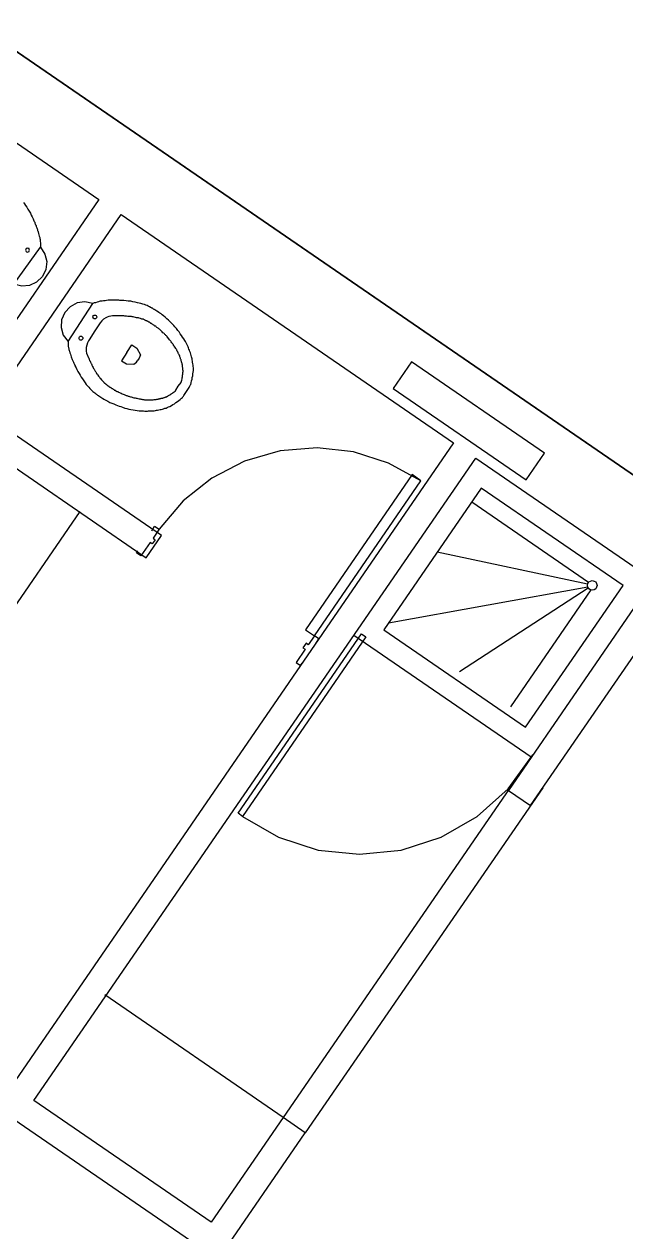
# Model space of a CAD drawing. Header units: metres. Extents: x 2 to 323, y -2 to 254.
# Drawn here: x 105.782 to 108.019, y 178.257 to 182.752 of the extents above; entities that cross this region are included whole.
import ezdxf

# ---------------------------------------------------------------- set-up
doc = ezdxf.new("R2010")
doc.units = ezdxf.units.M
for name, color, linetype in [('0-EST CORTE', 7, 'Continuous'), ('0-MUROS EXISTENTES', 7, 'Continuous'), ('0-PROYECCIONES', 7, 'Continuous'), ('0-VISTA-005', 7, 'Continuous'), ('00', 7, 'Continuous')]:
    doc.layers.add(name, color=color, linetype=linetype)

msp = doc.modelspace()

# ---------------------------------------------------------------- linework, layer by layer
for points in [[(105.779, 182.088), (105.783, 182.083), (105.787, 182.077), (105.792, 182.07), (105.796, 182.063), (105.8, 182.056), (105.805, 182.048), (105.808, 182.041), (105.812, 182.034), (105.815, 182.027), (105.818, 182.019), (105.819, 182.017), (105.821, 182.014), (105.822, 182.011), (105.823, 182.008), (105.823, 182.007), (105.824, 182.006), (105.824, 182.005), (105.824, 182.005), (105.826, 182.002), (105.827, 181.999), (105.828, 181.996), (105.829, 181.993), (105.83, 181.99), (105.831, 181.987), (105.832, 181.984), (105.833, 181.981), (105.833, 181.981), (105.834, 181.98), (105.834, 181.979), (105.834, 181.979), (105.835, 181.973), (105.837, 181.968), (105.838, 181.963), (105.84, 181.957), (105.84, 181.954), (105.841, 181.95), (105.842, 181.947), (105.842, 181.943), (105.843, 181.938), (105.843, 181.932), (105.843, 181.927), (105.843, 181.921)], [(105.843, 181.921), (105.859, 181.896), (105.866, 181.868), (105.863, 181.839), (105.85, 181.812), (105.828, 181.791), (105.802, 181.779), (105.773, 181.777), (105.744, 181.784)], [(106.037, 181.712), (106.008, 181.718), (105.979, 181.714), (105.953, 181.7), (105.933, 181.678), (105.921, 181.651), (105.919, 181.622), (105.927, 181.594), (105.945, 181.57)], [(105.945, 181.57), (105.945, 181.564), (105.946, 181.558), (105.946, 181.553), (105.947, 181.547), (105.948, 181.544), (105.948, 181.541), (105.949, 181.537), (105.95, 181.534), (105.952, 181.528), (105.954, 181.523), (105.955, 181.518), (105.957, 181.513), (105.957, 181.512), (105.957, 181.511), (105.958, 181.511), (105.958, 181.51), (105.959, 181.507), (105.96, 181.504), (105.962, 181.501), (105.963, 181.498), (105.964, 181.496), (105.965, 181.493), (105.967, 181.49), (105.968, 181.487), (105.968, 181.486), (105.969, 181.486), (105.969, 181.485), (105.969, 181.484), (105.971, 181.481), (105.972, 181.478), (105.973, 181.476), (105.975, 181.473), (105.978, 181.466), (105.982, 181.459), (105.986, 181.452), (105.99, 181.445), (105.994, 181.438), (105.999, 181.431), (106.004, 181.424), (106.009, 181.417), (106.013, 181.411), (106.017, 181.406), (106.022, 181.401), (106.026, 181.396), (106.03, 181.392), (106.034, 181.388), (106.037, 181.385), (106.041, 181.382), (106.043, 181.38), (106.045, 181.379), (106.047, 181.377), (106.049, 181.375), (106.05, 181.375), (106.051, 181.374), (106.052, 181.373), (106.053, 181.372), (106.055, 181.371), (106.057, 181.37), (106.058, 181.369), (106.06, 181.368), (106.063, 181.366), (106.067, 181.363), (106.07, 181.361), (106.073, 181.359), (106.078, 181.356), (106.083, 181.353), (106.088, 181.351), (106.093, 181.348), (106.1, 181.344), (106.108, 181.341), (106.115, 181.338), (106.123, 181.335), (106.129, 181.332), (106.135, 181.33), (106.141, 181.328), (106.148, 181.326), (106.156, 181.323), (106.164, 181.321), (106.171, 181.319), (106.179, 181.318), (106.187, 181.316), (106.194, 181.315), (106.202, 181.314), (106.209, 181.313), (106.214, 181.312), (106.22, 181.312), (106.225, 181.312), (106.231, 181.311), (106.235, 181.311), (106.24, 181.311), (106.244, 181.312), (106.249, 181.312), (106.254, 181.312), (106.26, 181.313), (106.265, 181.313), (106.27, 181.314), (106.274, 181.315), (106.278, 181.315), (106.283, 181.316), (106.287, 181.317), (106.291, 181.318), (106.296, 181.319), (106.3, 181.32), (106.305, 181.322), (106.31, 181.323), (106.314, 181.325), (106.319, 181.327), (106.324, 181.329), (106.33, 181.332), (106.335, 181.336), (106.341, 181.339), (106.346, 181.343), (106.352, 181.347), (106.357, 181.351), (106.362, 181.355), (106.367, 181.36), (106.37, 181.362), (106.372, 181.364), (106.374, 181.367), (106.376, 181.369), (106.385, 181.384), (106.395, 181.399), (106.397, 181.402), (106.398, 181.405), (106.399, 181.408), (106.401, 181.411), (106.403, 181.417), (106.404, 181.424), (106.406, 181.43), (106.407, 181.437), (106.409, 181.443), (106.409, 181.45), (106.41, 181.456), (106.411, 181.463), (106.411, 181.468), (106.411, 181.473), (106.41, 181.478), (106.41, 181.483), (106.409, 181.488), (106.408, 181.493), (106.408, 181.497), (106.407, 181.502), (106.406, 181.506), (106.405, 181.51), (106.404, 181.514), (106.403, 181.518), (106.401, 181.523), (106.4, 181.528), (106.398, 181.533), (106.396, 181.538), (106.394, 181.542), (106.393, 181.547), (106.391, 181.551), (106.389, 181.555), (106.387, 181.56), (106.384, 181.565), (106.382, 181.57), (106.379, 181.574), (106.375, 181.581), (106.371, 181.587), (106.367, 181.593), (106.362, 181.599), (106.358, 181.606), (106.353, 181.612), (106.348, 181.619), (106.342, 181.625), (106.338, 181.63), (106.333, 181.635), (106.329, 181.64), (106.324, 181.645), (106.318, 181.65), (106.312, 181.655), (106.306, 181.661), (106.3, 181.666), (106.295, 181.67), (106.291, 181.673), (106.286, 181.676), (106.282, 181.679), (106.278, 181.682), (106.275, 181.684), (106.271, 181.686), (106.268, 181.688), (106.266, 181.689), (106.265, 181.69), (106.263, 181.691), (106.261, 181.692), (106.26, 181.693), (106.259, 181.694), (106.258, 181.694), (106.257, 181.695), (106.255, 181.696), (106.252, 181.697), (106.25, 181.699), (106.248, 181.7), (106.243, 181.702), (106.239, 181.704), (106.234, 181.706), (106.229, 181.708), (106.223, 181.71), (106.216, 181.712), (106.209, 181.713), (106.203, 181.715), (106.194, 181.717), (106.186, 181.718), (106.178, 181.72), (106.169, 181.721), (106.161, 181.722), (106.153, 181.723), (106.146, 181.723), (106.138, 181.723), (106.134, 181.724), (106.131, 181.724), (106.128, 181.724), (106.125, 181.724), (106.124, 181.724), (106.123, 181.724), (106.122, 181.724), (106.121, 181.724), (106.118, 181.724), (106.115, 181.724), (106.112, 181.724), (106.109, 181.724), (106.106, 181.724), (106.103, 181.724), (106.1, 181.724), (106.096, 181.724), (106.096, 181.724), (106.095, 181.724), (106.094, 181.724), (106.094, 181.724), (106.088, 181.723), (106.083, 181.722), (106.077, 181.722), (106.072, 181.721), (106.068, 181.721), (106.065, 181.72), (106.061, 181.719), (106.058, 181.718), (106.053, 181.717), (106.047, 181.715), (106.042, 181.714), (106.037, 181.712)], [(106.256, 180.866), (106.267, 180.883), (106.284, 180.872), (106.261, 180.839), (106.269, 180.833), (106.258, 180.817), (106.25, 180.822), (106.216, 180.773), (106.199, 180.784), (106.205, 180.792)], [(106.256, 180.866), (106.267, 180.883), (106.284, 180.872), (106.261, 180.839), (106.269, 180.833), (106.258, 180.817), (106.25, 180.822), (106.216, 180.773), (106.199, 180.784), (106.205, 180.792)], [(106.256, 180.866), (106.267, 180.883), (106.284, 180.872), (106.261, 180.839), (106.269, 180.833), (106.258, 180.817), (106.25, 180.822), (106.216, 180.773), (106.199, 180.784), (106.205, 180.792)], [(106.866, 180.447), (106.877, 180.464), (106.861, 180.475), (106.838, 180.442), (106.83, 180.448), (106.818, 180.431), (106.827, 180.426), (106.793, 180.376), (106.809, 180.365), (106.815, 180.373)], [(106.866, 180.447), (106.877, 180.464), (106.861, 180.475), (106.838, 180.442), (106.83, 180.448), (106.818, 180.431), (106.827, 180.426), (106.793, 180.376), (106.809, 180.365), (106.815, 180.373)], [(106.866, 180.447), (106.877, 180.464), (106.861, 180.475), (106.838, 180.442), (106.83, 180.448), (106.818, 180.431), (106.827, 180.426), (106.793, 180.376), (106.809, 180.365), (106.815, 180.373)]]:
    msp.add_lwpolyline(points)
msp.add_lwpolyline([(106.861, 180.475), (107.257, 181.052), (107.224, 181.075), (106.828, 180.498), (106.861, 180.475)], close=True)
msp.add_lwpolyline([(106.861, 180.475), (107.257, 181.052), (107.224, 181.075), (106.828, 180.498), (106.861, 180.475)], close=True)
msp.add_lwpolyline([(106.861, 180.475), (107.257, 181.052), (107.224, 181.075), (106.828, 180.498), (106.861, 180.475)], close=True)
at = {"layer": '0-EST CORTE'}
msp.add_lwpolyline([(107.648, 181.056), (107.716, 181.155), (107.222, 181.495), (107.154, 181.396), (107.648, 181.056)], close=True, dxfattribs=at)
msp.add_lwpolyline([(107.648, 181.056), (107.716, 181.155), (107.222, 181.495), (107.154, 181.396), (107.648, 181.056)], close=True, dxfattribs=at)
at = {"layer": '0-MUROS EXISTENTES'}
for points in [[(107.713, 176.031), (107.812, 175.963), (110.273, 179.543), (94.851, 190.145), (94.681, 189.898), (99.953, 186.274)], [(107.713, 176.031), (107.812, 175.963), (110.273, 179.543), (94.851, 190.145), (94.681, 189.898), (99.953, 186.274)], [(107.713, 176.031), (107.812, 175.963), (110.273, 179.543), (94.851, 190.145), (94.681, 189.898), (99.953, 186.274)], [(104.989, 182.836), (106.06, 182.099), (105.284, 180.97), (104.213, 181.707), (104.238, 181.744), (104.155, 181.8), (102.701, 179.685), (102.784, 179.628), (104.156, 181.625), (105.227, 180.888), (104.417, 179.709), (104.12, 179.913), (104.063, 179.831), (104.978, 179.202), (105.035, 179.284), (104.499, 179.652), (105.576, 181.219), (106.235, 180.766), (106.292, 180.848), (105.633, 181.301)], [(104.989, 182.836), (106.06, 182.099), (105.284, 180.97), (104.213, 181.707), (104.238, 181.744), (104.155, 181.8), (102.701, 179.685), (102.784, 179.628), (104.156, 181.625), (105.227, 180.888), (104.417, 179.709), (104.12, 179.913), (104.063, 179.831), (104.978, 179.202), (105.035, 179.284), (104.499, 179.652), (105.576, 181.219), (106.235, 180.766), (106.292, 180.848), (105.633, 181.301)], [(104.989, 182.836), (106.06, 182.099), (105.284, 180.97), (104.213, 181.707), (104.238, 181.744), (104.155, 181.8), (102.701, 179.685), (102.784, 179.628), (104.156, 181.625), (105.227, 180.888), (104.417, 179.709), (104.12, 179.913), (104.063, 179.831), (104.978, 179.202), (105.035, 179.284), (104.499, 179.652), (105.576, 181.219), (106.235, 180.766), (106.292, 180.848), (105.633, 181.301)], [(105.633, 181.301), (106.142, 182.043), (107.378, 181.193), (105.679, 178.72), (106.503, 178.154), (106.827, 178.626), (106.745, 178.683)], [(105.633, 181.301), (106.142, 182.043), (107.378, 181.193), (105.679, 178.72), (106.503, 178.154), (106.827, 178.626), (106.745, 178.683)], [(105.633, 181.301), (106.142, 182.043), (107.378, 181.193), (105.679, 178.72), (106.503, 178.154), (106.827, 178.626), (106.745, 178.683)], [(106.745, 178.683), (106.477, 178.293), (105.818, 178.746), (107.461, 181.136), (108.12, 180.683), (107.582, 179.9), (107.664, 179.844)], [(106.745, 178.683), (106.477, 178.293), (105.818, 178.746), (107.461, 181.136), (108.12, 180.683), (107.582, 179.9), (107.664, 179.844)], [(106.745, 178.683), (106.477, 178.293), (105.818, 178.746), (107.461, 181.136), (108.12, 180.683), (107.582, 179.9), (107.664, 179.844)], [(107.664, 179.844), (108.203, 180.627), (109.884, 179.471), (107.679, 176.263)], [(107.664, 179.844), (108.203, 180.627), (109.884, 179.471), (107.679, 176.263)], [(107.664, 179.844), (108.203, 180.627), (109.884, 179.471), (107.679, 176.263)]]:
    msp.add_lwpolyline(points, dxfattribs=at)
at = {"layer": '0-PROYECCIONES'}
for p, q in [((107.627, 179.966), (106.745, 178.683)), ((107.627, 179.966), (106.745, 178.683)), ((107.627, 179.966), (106.745, 178.683)), ((107.71, 179.91), (106.827, 178.626)), ((107.71, 179.91), (106.827, 178.626)), ((107.71, 179.91), (106.827, 178.626))]:
    msp.add_line(p, q, dxfattribs=at)
msp.add_lwpolyline([(92.522, 191.745), (110.273, 179.543), (106.958, 174.72), (89.207, 186.923), (92.522, 191.745)], close=True, dxfattribs=at)
msp.add_lwpolyline([(92.522, 191.745), (110.273, 179.543), (106.958, 174.72), (89.207, 186.923), (92.522, 191.745)], close=True, dxfattribs=at)
at = {"layer": '0-VISTA-005'}
for p, q in [((107.88, 180.674), (107.446, 180.973)), ((107.88, 180.674), (107.446, 180.973)), ((107.88, 180.674), (107.446, 180.973)), ((105.989, 180.938), (105.251, 179.864)), ((107.876, 180.667), (107.317, 180.786)), ((107.876, 180.667), (107.317, 180.786)), ((107.876, 180.667), (107.317, 180.786)), ((107.877, 180.656), (107.136, 180.522)), ((107.877, 180.656), (107.136, 180.522)), ((107.877, 180.656), (107.136, 180.522)), ((107.879, 180.653), (107.4, 180.341)), ((107.879, 180.653), (107.4, 180.341)), ((107.879, 180.653), (107.4, 180.341)), ((107.889, 180.646), (107.59, 180.211)), ((107.889, 180.646), (107.59, 180.211)), ((107.889, 180.646), (107.59, 180.211)), ((107.667, 180.024), (107.008, 180.477)), ((107.667, 180.024), (107.008, 180.477)), ((107.667, 180.024), (107.008, 180.477)), ((106.745, 178.683), (106.082, 179.139)), ((106.745, 178.683), (106.082, 179.139)), ((106.745, 178.683), (106.082, 179.139))]:
    msp.add_line(p, q, dxfattribs=at)
for points in [[(108.009, 180.663), (107.481, 181.025), (107.119, 180.498), (107.646, 180.135), (108.009, 180.663)], [(108.009, 180.663), (107.481, 181.025), (107.119, 180.498), (107.646, 180.135), (108.009, 180.663)], [(108.009, 180.663), (107.481, 181.025), (107.119, 180.498), (107.646, 180.135), (108.009, 180.663)], [(107.912, 180.663), (107.91, 180.656), (107.907, 180.65), (107.901, 180.646), (107.894, 180.645), (107.887, 180.646), (107.881, 180.65), (107.877, 180.656), (107.876, 180.663), (107.877, 180.67), (107.881, 180.676), (107.887, 180.679), (107.894, 180.681), (107.901, 180.679), (107.907, 180.676), (107.91, 180.67), (107.912, 180.663)], [(107.912, 180.663), (107.91, 180.656), (107.907, 180.65), (107.901, 180.646), (107.894, 180.645), (107.887, 180.646), (107.881, 180.65), (107.877, 180.656), (107.876, 180.663), (107.877, 180.67), (107.881, 180.676), (107.887, 180.679), (107.894, 180.681), (107.901, 180.679), (107.907, 180.676), (107.91, 180.67), (107.912, 180.663)], [(107.912, 180.663), (107.91, 180.656), (107.907, 180.65), (107.901, 180.646), (107.894, 180.645), (107.887, 180.646), (107.881, 180.65), (107.877, 180.656), (107.876, 180.663), (107.877, 180.67), (107.881, 180.676), (107.887, 180.679), (107.894, 180.681), (107.901, 180.679), (107.907, 180.676), (107.91, 180.67), (107.912, 180.663)], [(106.577, 179.815), (107.036, 180.482), (107.052, 180.471), (106.593, 179.803), (106.577, 179.815)], [(106.577, 179.815), (107.036, 180.482), (107.052, 180.471), (106.593, 179.803), (106.577, 179.815)], [(106.577, 179.815), (107.036, 180.482), (107.052, 180.471), (106.593, 179.803), (106.577, 179.815)]]:
    msp.add_lwpolyline(points, close=True, dxfattribs=at)
msp.add_lwpolyline([(106.593, 179.803), (106.728, 179.726), (106.875, 179.678), (107.029, 179.662), (107.184, 179.678), (107.332, 179.726), (107.466, 179.803), (107.581, 179.906), (107.673, 180.032)], dxfattribs=at)
msp.add_lwpolyline([(106.593, 179.803), (106.728, 179.726), (106.875, 179.678), (107.029, 179.662), (107.184, 179.678), (107.332, 179.726), (107.466, 179.803), (107.581, 179.906), (107.673, 180.032)], dxfattribs=at)
msp.add_lwpolyline([(106.593, 179.803), (106.728, 179.726), (106.875, 179.678), (107.029, 179.662), (107.184, 179.678), (107.332, 179.726), (107.466, 179.803), (107.581, 179.906), (107.673, 180.032)], dxfattribs=at)
at = {"layer": '00'}
for p, q in [((105.744, 181.784), (105.843, 181.921)), ((105.945, 181.57), (106.037, 181.712)), ((106.163, 181.529), (106.182, 181.558)), ((106.163, 181.529), (106.144, 181.499))]:
    msp.add_line(p, q, dxfattribs=at)
for points in [[(105.787, 181.91), (105.788, 181.908), (105.789, 181.905), (105.791, 181.904), (105.794, 181.903), (105.797, 181.904), (105.8, 181.905), (105.801, 181.908), (105.802, 181.91), (105.801, 181.913), (105.8, 181.916), (105.797, 181.917), (105.794, 181.918), (105.791, 181.917), (105.789, 181.916), (105.788, 181.913), (105.787, 181.91)], [(106.021, 181.511), (106.022, 181.508), (106.023, 181.506), (106.024, 181.503), (106.025, 181.501), (106.025, 181.501), (106.025, 181.501), (106.025, 181.501), (106.025, 181.501), (106.025, 181.5), (106.025, 181.5), (106.025, 181.5), (106.025, 181.5), (106.026, 181.499), (106.026, 181.499), (106.026, 181.498), (106.026, 181.498), (106.027, 181.497), (106.027, 181.496), (106.027, 181.496), (106.028, 181.495), (106.029, 181.493), (106.03, 181.491), (106.031, 181.489), (106.032, 181.487), (106.033, 181.484), (106.034, 181.482), (106.035, 181.48), (106.036, 181.477), (106.038, 181.474), (106.04, 181.47), (106.042, 181.467), (106.045, 181.463), (106.046, 181.46), (106.048, 181.458), (106.05, 181.455), (106.051, 181.452), (106.054, 181.449), (106.056, 181.445), (106.058, 181.442), (106.061, 181.439), (106.063, 181.436), (106.065, 181.433), (106.067, 181.431), (106.07, 181.428), (106.071, 181.426), (106.072, 181.425), (106.074, 181.423), (106.075, 181.422), (106.076, 181.42), (106.078, 181.419), (106.079, 181.417), (106.081, 181.416), (106.082, 181.415), (106.083, 181.414), (106.084, 181.414), (106.084, 181.413), (106.086, 181.412), (106.087, 181.411), (106.088, 181.41), (106.089, 181.409), (106.09, 181.408), (106.091, 181.408), (106.091, 181.408), (106.092, 181.407), (106.092, 181.407), (106.093, 181.406), (106.093, 181.406), (106.094, 181.405), (106.094, 181.405), (106.094, 181.405), (106.094, 181.405), (106.095, 181.405), (106.095, 181.405), (106.095, 181.405), (106.095, 181.405), (106.096, 181.404), (106.096, 181.404), (106.097, 181.403), (106.098, 181.402), (106.099, 181.402), (106.1, 181.401), (106.102, 181.4), (106.103, 181.399), (106.104, 181.399), (106.106, 181.397), (106.108, 181.396), (106.11, 181.395), (106.112, 181.394), (106.113, 181.393), (106.115, 181.392), (106.116, 181.391), (106.117, 181.39), (106.12, 181.389), (106.122, 181.388), (106.125, 181.386), (106.127, 181.385), (106.13, 181.384), (106.133, 181.382), (106.136, 181.381), (106.139, 181.379), (106.142, 181.378), (106.146, 181.376), (106.15, 181.375), (106.154, 181.373), (106.156, 181.372), (106.159, 181.371), (106.161, 181.37), (106.164, 181.369), (106.166, 181.368), (106.169, 181.367), (106.171, 181.367), (106.174, 181.366), (106.177, 181.365), (106.18, 181.364), (106.183, 181.363), (106.186, 181.362), (106.19, 181.361), (106.194, 181.361), (106.198, 181.36), (106.201, 181.359), (106.205, 181.358), (106.209, 181.357), (106.213, 181.357), (106.216, 181.356), (106.219, 181.356), (106.222, 181.355), (106.224, 181.355), (106.227, 181.355), (106.229, 181.354), (106.232, 181.354), (106.234, 181.354), (106.236, 181.354), (106.238, 181.354), (106.24, 181.354), (106.241, 181.354), (106.243, 181.354), (106.245, 181.354), (106.247, 181.354), (106.248, 181.354), (106.25, 181.354), (106.252, 181.354), (106.254, 181.354), (106.256, 181.354), (106.258, 181.354), (106.26, 181.354), (106.262, 181.354), (106.265, 181.355), (106.267, 181.355), (106.269, 181.355), (106.271, 181.355), (106.273, 181.355), (106.275, 181.356), (106.277, 181.356), (106.278, 181.356), (106.28, 181.356), (106.281, 181.357), (106.283, 181.357), (106.285, 181.357), (106.286, 181.358), (106.288, 181.358), (106.29, 181.358), (106.291, 181.359), (106.293, 181.359), (106.295, 181.36), (106.297, 181.36), (106.298, 181.361), (106.3, 181.361), (106.302, 181.362), (106.303, 181.362), (106.304, 181.362), (106.306, 181.363), (106.307, 181.363), (106.308, 181.364), (106.31, 181.365), (106.312, 181.365), (106.313, 181.366), (106.314, 181.367), (106.316, 181.367), (106.317, 181.368), (106.318, 181.369), (106.321, 181.371), (106.324, 181.372), (106.327, 181.374), (106.329, 181.376), (106.333, 181.378), (106.336, 181.381), (106.339, 181.383), (106.343, 181.386), (106.344, 181.386), (106.344, 181.387), (106.345, 181.388), (106.346, 181.389), (106.355, 181.404), (106.365, 181.418), (106.366, 181.419), (106.366, 181.42), (106.367, 181.422), (106.367, 181.423), (106.368, 181.427), (106.369, 181.431), (106.369, 181.435), (106.37, 181.439), (106.371, 181.442), (106.371, 181.445), (106.372, 181.449), (106.372, 181.452), (106.372, 181.453), (106.372, 181.455), (106.372, 181.456), (106.373, 181.458), (106.373, 181.459), (106.373, 181.461), (106.373, 181.463), (106.372, 181.464), (106.372, 181.466), (106.372, 181.467), (106.372, 181.468), (106.372, 181.469), (106.372, 181.471), (106.372, 181.473), (106.371, 181.475), (106.371, 181.477), (106.371, 181.479), (106.37, 181.48), (106.37, 181.482), (106.37, 181.484), (106.369, 181.485), (106.369, 181.487), (106.369, 181.489), (106.368, 181.491), (106.368, 181.492), (106.367, 181.494), (106.367, 181.495), (106.367, 181.496), (106.366, 181.498), (106.365, 181.5), (106.365, 181.502), (106.364, 181.504), (106.363, 181.506), (106.363, 181.509), (106.362, 181.511), (106.361, 181.513), (106.36, 181.515), (106.36, 181.517), (106.359, 181.518), (106.358, 181.52), (106.358, 181.522), (106.357, 181.523), (106.356, 181.525), (106.355, 181.527), (106.355, 181.528), (106.354, 181.53), (106.353, 181.531), (106.353, 181.533), (106.351, 181.535), (106.35, 181.537), (106.349, 181.539), (106.348, 181.541), (106.347, 181.543), (106.345, 181.545), (106.344, 181.548), (106.342, 181.55), (106.34, 181.553), (106.338, 181.556), (106.336, 181.559), (106.334, 181.562), (106.331, 181.566), (106.329, 181.569), (106.327, 181.572), (106.324, 181.575), (106.322, 181.577), (106.32, 181.58), (106.318, 181.582), (106.316, 181.585), (106.314, 181.587), (106.313, 181.589), (106.311, 181.591), (106.309, 181.593), (106.307, 181.595), (106.305, 181.597), (106.303, 181.599), (106.301, 181.601), (106.298, 181.603), (106.295, 181.606), (106.293, 181.609), (106.29, 181.612), (106.287, 181.614), (106.285, 181.616), (106.282, 181.618), (106.28, 181.62), (106.277, 181.621), (106.275, 181.623), (106.273, 181.625), (106.271, 181.627), (106.27, 181.627), (106.268, 181.628), (106.267, 181.629), (106.266, 181.63), (106.264, 181.631), (106.262, 181.633), (106.26, 181.634), (106.258, 181.635), (106.257, 181.636), (106.255, 181.637), (106.254, 181.638), (106.253, 181.638), (106.252, 181.639), (106.251, 181.64), (106.25, 181.64), (106.249, 181.641), (106.249, 181.641), (106.249, 181.641), (106.248, 181.641), (106.248, 181.641), (106.248, 181.641), (106.248, 181.642), (106.248, 181.642), (106.248, 181.642), (106.247, 181.642), (106.246, 181.642), (106.246, 181.643), (106.245, 181.643), (106.245, 181.643), (106.244, 181.644), (106.243, 181.644), (106.243, 181.645), (106.241, 181.645), (106.24, 181.646), (106.238, 181.647), (106.237, 181.647), (106.236, 181.648), (106.235, 181.648), (106.234, 181.649), (106.233, 181.649), (106.231, 181.65), (106.229, 181.651), (106.227, 181.652), (106.225, 181.653), (106.223, 181.653), (106.221, 181.654), (106.219, 181.654), (106.217, 181.655), (106.214, 181.656), (106.21, 181.657), (106.207, 181.658), (106.204, 181.659), (106.2, 181.659), (106.196, 181.66), (106.191, 181.661), (106.187, 181.662), (106.184, 181.662), (106.181, 181.663), (106.178, 181.663), (106.175, 181.664), (106.171, 181.664), (106.167, 181.664), (106.162, 181.665), (106.158, 181.665), (106.156, 181.665), (106.153, 181.666), (106.151, 181.666), (106.148, 181.666), (106.146, 181.666), (106.143, 181.666), (106.141, 181.666), (106.138, 181.666), (106.138, 181.666), (106.137, 181.666), (106.137, 181.666), (106.136, 181.666), (106.135, 181.666), (106.135, 181.666), (106.134, 181.666), (106.134, 181.666), (106.133, 181.666), (106.133, 181.666), (106.133, 181.666), (106.133, 181.666), (106.133, 181.666), (106.133, 181.666), (106.132, 181.666), (106.132, 181.666), (106.13, 181.666), (106.127, 181.666), (106.124, 181.666), (106.122, 181.666), (106.121, 181.666), (106.12, 181.666), (106.12, 181.666), (106.119, 181.666), (106.117, 181.666), (106.115, 181.666), (106.113, 181.666), (106.11, 181.666), (106.104, 181.665), (106.097, 181.664), (106.091, 181.661), (106.085, 181.658), (106.077, 181.653), (106.071, 181.647), (106.065, 181.64), (106.059, 181.633), (106.042, 181.607), (106.026, 181.581), (106.021, 181.573), (106.017, 181.565), (106.015, 181.557), (106.013, 181.548), (106.012, 181.541), (106.013, 181.534), (106.014, 181.527), (106.016, 181.521), (106.017, 181.519), (106.018, 181.517), (106.019, 181.515), (106.02, 181.513), (106.02, 181.512), (106.02, 181.512), (106.02, 181.511), (106.021, 181.511)], [(106.052, 181.662), (106.051, 181.659), (106.05, 181.657), (106.047, 181.655), (106.044, 181.655), (106.042, 181.655), (106.039, 181.657), (106.038, 181.659), (106.037, 181.662), (106.038, 181.665), (106.039, 181.667), (106.042, 181.669), (106.044, 181.669), (106.047, 181.669), (106.05, 181.667), (106.051, 181.665), (106.052, 181.662)], [(106, 181.583), (106, 181.58), (105.998, 181.578), (105.996, 181.576), (105.993, 181.575), (105.99, 181.576), (105.988, 181.578), (105.986, 181.58), (105.986, 181.583), (105.986, 181.586), (105.988, 181.588), (105.99, 181.59), (105.993, 181.59), (105.996, 181.59), (105.998, 181.588), (106, 181.586), (106, 181.583)]]:
    msp.add_lwpolyline(points, close=True, dxfattribs=at)
for points in [[(106.182, 181.558), (106.201, 181.546), (106.214, 181.521), (106.21, 181.509), (106.205, 181.501)], [(106.144, 181.499), (106.162, 181.487), (106.19, 181.486), (106.2, 181.493), (106.205, 181.501)], [(107.257, 181.052), (107.136, 181.118), (107.006, 181.16), (106.871, 181.175), (106.733, 181.163), (106.601, 181.125), (106.479, 181.062), (106.373, 180.977), (106.284, 180.872)], [(107.257, 181.052), (107.136, 181.118), (107.006, 181.16), (106.871, 181.175), (106.733, 181.163), (106.601, 181.125), (106.479, 181.062), (106.373, 180.977), (106.284, 180.872)], [(107.257, 181.052), (107.136, 181.118), (107.006, 181.16), (106.871, 181.175), (106.733, 181.163), (106.601, 181.125), (106.479, 181.062), (106.373, 180.977), (106.284, 180.872)]]:
    msp.add_lwpolyline(points, dxfattribs=at)

doc.saveas('drawing.dxf')
